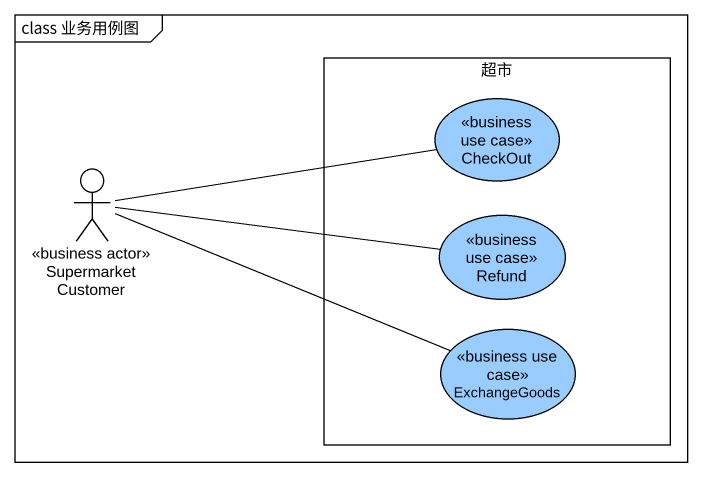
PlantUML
@startuml
mainframe class 业务用例图
rectangle 超市 {
  usecase CheckOut <<business use case>> #99CCFF
  usecase Refund <<business use case>> #99CCFF
  usecase ExchangeGoods <<business use case>> #99CCFF
}
actor SupermarketCustomer <<business actor>>
SupermarketCustomer -right- CheckOut
SupermarketCustomer -right- Refund
SupermarketCustomer -right- ExchangeGoods
@enduml
